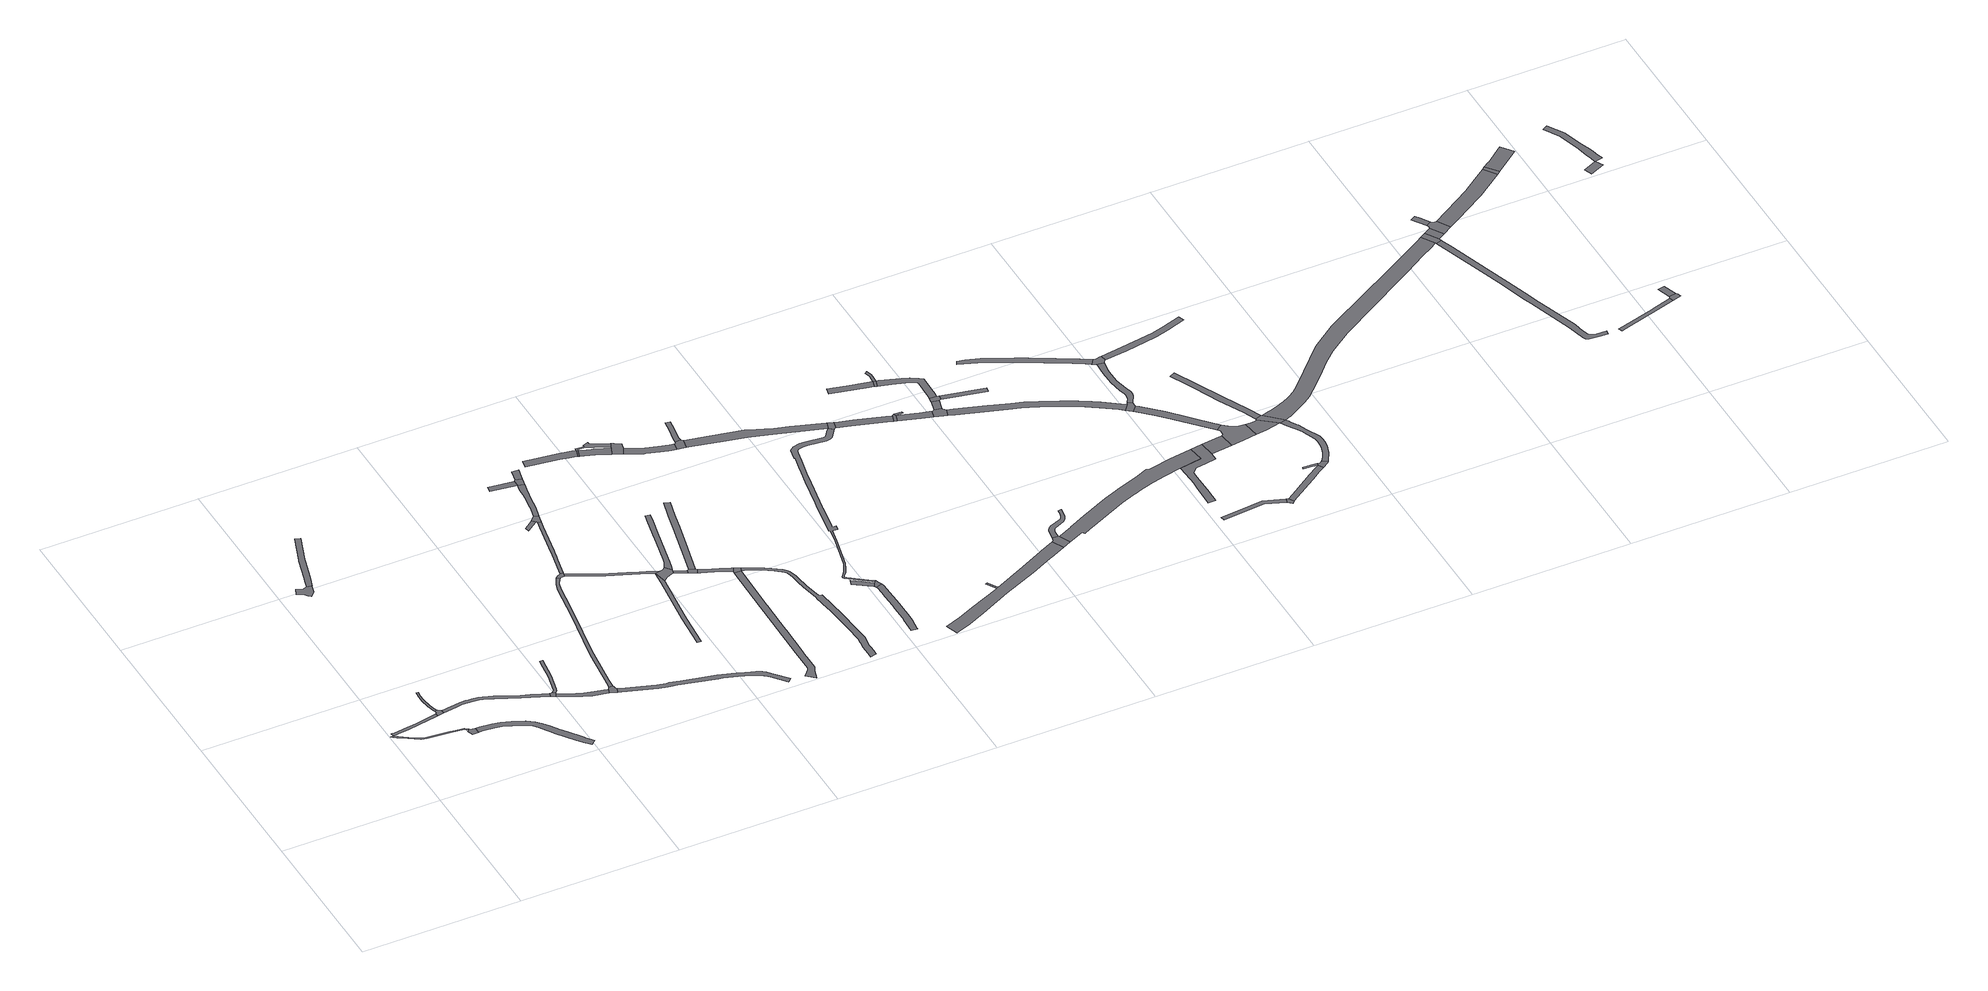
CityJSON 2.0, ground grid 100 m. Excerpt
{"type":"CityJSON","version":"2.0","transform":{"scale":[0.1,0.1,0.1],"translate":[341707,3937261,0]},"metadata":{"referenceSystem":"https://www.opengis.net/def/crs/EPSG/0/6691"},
"CityObjects":{
"road1":{"type":"Road","attributes":{"RoadStructureAttribute.sectionType":"1"},"geometry":[{"type":"MultiSurface","lod":"1","boundaries":[[[0,1,2,3,4,5,6,7,8,9,10,11,12,13,14,15]]]}]},
"road2":{"type":"Road","attributes":{"RoadStructureAttribute.sectionType":"1"},"geometry":[{"type":"MultiSurface","lod":"1","boundaries":[[[16,17,18,19,20,21,22,23,24,25,26,27,28,29,30,31,32,33,34,9,35]]]}]},
"road3":{"type":"Road","geometry":[{"type":"MultiSurface","lod":"1","boundaries":[[[36,37,38,39,40,41,42,43,0,15]]]}]},
"road4":{"type":"Road","attributes":{"RoadStructureAttribute.sectionType":"1"},"geometry":[{"type":"MultiSurface","lod":"1","boundaries":[[[40,44,45,46,47,48,49,50,51,52,53,41]]]}]},
"road5":{"type":"Road","geometry":[{"type":"MultiSurface","lod":"1","boundaries":[[[54,55,56,57,58,59,25,24,60,61]]]}]},
"road6":{"type":"Road","geometry":[{"type":"MultiSurface","lod":"1","boundaries":[[[62,63,64,65,66,67,68,69,70]]]}]},
"road7":{"type":"Road","attributes":{"RoadStructureAttribute.sectionType":"1"},"geometry":[{"type":"MultiSurface","lod":"1","boundaries":[[[71,72,73,74,75,76,77,78,79,80,81,82,83,84,85,56,55,86,87,88,89,90,91,92,93,94,95,96,97,98,99,100,101,102,103]]]}]},
"road8":{"type":"Road","attributes":{"RoadStructureAttribute.sectionType":"1"},"geometry":[{"type":"MultiSurface","lod":"1","boundaries":[[[104,105,106,107,108,109,110,111,112,113,114,115,116,117,118,119,37,36,120,121,122,123,124,125,126,127,128,129,130,131,132]]]}]},
"road9":{"type":"Road","attributes":{"RoadStructureAttribute.sectionType":"1"},"geometry":[{"type":"MultiSurface","lod":"1","boundaries":[[[133,134,135,136,137,138,139,140,141,142,143,144,70,69]]]}]},
"road10":{"type":"Road","geometry":[{"type":"MultiSurface","lod":"1","boundaries":[[[131,145,146,147,148,149,150,132]]]}]},
"road11":{"type":"Road","attributes":{"RoadStructureAttribute.sectionType":"1"},"geometry":[{"type":"MultiSurface","lod":"1","boundaries":[[[148,151,152,153,154,155,156,157,158,159,149]]]}]},
"road12":{"type":"Road","attributes":{"RoadStructureAttribute.sectionType":"1"},"geometry":[{"type":"MultiSurface","lod":"1","boundaries":[[[160,161,162,163,164,146,145,165,166,167,168,169,170]]]}]},
"road13":{"type":"Road","geometry":[{"type":"MultiSurface","lod":"1","boundaries":[[[171,170,169,172,173,174,175,176,177]]]}]},
"road14":{"type":"Road","attributes":{"RoadStructureAttribute.sectionType":"1"},"geometry":[{"type":"MultiSurface","lod":"1","boundaries":[[[176,178,179,180,181,182,183,184,185,186,187,188,189,190,191,192,193,194,195,196,197,198,199,200,177]]]}]},
"road15":{"type":"Road","attributes":{"RoadStructureAttribute.sectionType":"1"},"geometry":[{"type":"MultiSurface","lod":"1","boundaries":[[[201,202,203,204,205,206,207,208,209,210,211,212,213,214,215,173,172,216,217,218,219,220,221,222,223,224,225,226,227,228,229,230]]]}]},
"road16":{"type":"Road","geometry":[{"type":"MultiSurface","lod":"1","boundaries":[[[231,232,190,189,233,234,235,236,237]]]}]},
"road17":{"type":"Road","attributes":{"RoadStructureAttribute.sectionType":"1"},"geometry":[{"type":"MultiSurface","lod":"1","boundaries":[[[238,239,240,241,242,243,237,236,244,245,246,247,248,249,250,251]]]}]},
"road18":{"type":"Road","geometry":[{"type":"MultiSurface","lod":"1","boundaries":[[[252,253,254,255,256,257]]]}]},
"road19":{"type":"Road","attributes":{"RoadStructureAttribute.sectionType":"1"},"geometry":[{"type":"MultiSurface","lod":"1","boundaries":[[[258,259,260,261,262,263,235,234,264,265,266,267,268,269]]]}]},
"road20":{"type":"Road","geometry":[{"type":"MultiSurface","lod":"1","boundaries":[[[270,251,250,271,272,252,257]]]}]},
"road21":{"type":"Road","attributes":{"RoadStructureAttribute.sectionType":"1"},"geometry":[{"type":"MultiSurface","lod":"1","boundaries":[[[273,274,275,276,277,278,279,280,281,268]]]}]},
"road22":{"type":"Road","geometry":[{"type":"MultiSurface","lod":"1","boundaries":[[[282,283,284,285]]]}]},
"road23":{"type":"Road","attributes":{"RoadStructureAttribute.sectionType":"1"},"geometry":[{"type":"MultiSurface","lod":"1","boundaries":[[[286,287,288,289,290,291,292,272,271,293,294,295,296,297,298,299,285]]]}]},
"road24":{"type":"Road","geometry":[{"type":"MultiSurface","lod":"1","boundaries":[[[299,300,301,302,282,285]]]}]},
"road25":{"type":"Road","geometry":[{"type":"MultiSurface","lod":"1","boundaries":[[[268,281,303,304,305,306,307,308,309,310,311,269]]]}]},
"road26":{"type":"Road","attributes":{"RoadStructureAttribute.sectionType":"1"},"geometry":[{"type":"MultiSurface","lod":"1","boundaries":[[[312,302,301,313]]]}]},
"road27":{"type":"Road","attributes":{"RoadStructureAttribute.sectionType":"1"},"geometry":[{"type":"MultiSurface","lod":"1","boundaries":[[[307,306,314,315,316]]]}]},
"road28":{"type":"Road","geometry":[{"type":"MultiSurface","lod":"1","boundaries":[[[316,315,317,318,319,320,321]]]}]},
"road29":{"type":"Road","attributes":{"RoadStructureAttribute.sectionType":"1"},"geometry":[{"type":"MultiSurface","lod":"1","boundaries":[[[322,323,324,325,326,327,328,329,330,331,332,333,334,335,336,337,338,339,340,341,342]]]}]},
"road30":{"type":"Road","attributes":{"RoadStructureAttribute.sectionType":"1"},"geometry":[{"type":"MultiSurface","lod":"1","boundaries":[[[308,343,344,345,346,347,348,349,350,351,352,353,354,309]]]}]},
"road31":{"type":"Road","attributes":{"RoadStructureAttribute.sectionType":"1"},"geometry":[{"type":"MultiSurface","lod":"1","boundaries":[[[318,355,356,357,358,359,360,361,362,363,364,365,319]]]}]},
"road32":{"type":"Road","attributes":{"RoadStructureAttribute.sectionType":"1"},"geometry":[{"type":"MultiSurface","lod":"1","boundaries":[[[366,367,368,369,370,371,372,373,374,375,376,377]]]}]},
"road33":{"type":"Road","attributes":{"RoadStructureAttribute.sectionType":"1"},"geometry":[{"type":"MultiSurface","lod":"1","boundaries":[[[320,378,379,380,381,382,383,384,385,321]]]}]},
"road34":{"type":"Road","geometry":[{"type":"MultiSurface","lod":"1","boundaries":[[[342,386,361,360,387,322]]]}]},
"road35":{"type":"Road","attributes":{"RoadStructureAttribute.sectionType":"1"},"geometry":[{"type":"MultiSurface","lod":"1","boundaries":[[[388,389,390,391,392,393,394,395,396,397,398,399,400,401,402,403,404,405,406,407,408,409,410,411,412,413,414,415,386,342,416,417,418,419,420,421,422,423,424,425,426,427,428,429,430,431,432,433,434,435,436,437,438,439,440,441]]]}]},
"road36":{"type":"Road","geometry":[{"type":"MultiSurface","lod":"1","boundaries":[[[442,443,444,445,446,447,448,449,450,451,452,453]]]}]},
"road37":{"type":"Road","geometry":[{"type":"MultiSurface","lod":"1","boundaries":[[[448,454,455,456,457,458,459,460,461,462,463,464,465,466,467,468,469,470,373,372,449]]]}]},
"road38":{"type":"Road","geometry":[{"type":"MultiSurface","lod":"1","boundaries":[[[471,472,473,474,475,476,477,460,459,478,442,453]]]}]},
"road39":{"type":"Road","attributes":{"RoadStructureAttribute.sectionType":"1"},"geometry":[{"type":"MultiSurface","lod":"1","boundaries":[[[479,480,481,482,483,484,485,486,487,488,489,490,491,473,472]]]}]},
"road40":{"type":"Road","attributes":{"RoadStructureAttribute.sectionType":"1"},"geometry":[{"type":"MultiSurface","lod":"1","boundaries":[[[492,493,494,495,496,497,498,499,500,501,502,503,504,505,506,507,508,509]]]}]},
"road41":{"type":"Road","geometry":[{"type":"MultiSurface","lod":"1","boundaries":[[[510,511,512,513,514,515]]]}]},
"road42":{"type":"Road","geometry":[{"type":"MultiSurface","lod":"1","boundaries":[[[516,517,515,514,498,497,518,519]]]}]},
"road43":{"type":"Road","geometry":[{"type":"MultiSurface","lod":"1","boundaries":[[[520,487,486,521,522,523,524,525,526]]]}]},
"road44":{"type":"Road","attributes":{"RoadStructureAttribute.sectionType":"1"},"geometry":[{"type":"MultiSurface","lod":"1","boundaries":[[[525,527,528,529,530,531,532,526]]]}]},
"road45":{"type":"Road","attributes":{"RoadStructureAttribute.sectionType":"1"},"geometry":[{"type":"MultiSurface","lod":"1","boundaries":[[[533,534,535,536,537,538,539,540,541,542,543,544,545,546,547,548,549,550,551,552,553,554,555,556,557,558,559,560,561,562,563,564,565,566,567,568,569,570,571,572,573,574,575,576,577,578,579,580,581,582,583,584,585,586,587,588,589,590,591,592,593,594,595,596,597,598,516,519]]]}]},
"road46":{"type":"Road","attributes":{"RoadStructureAttribute.sectionType":"1"},"geometry":[{"type":"MultiSurface","lod":"1","boundaries":[[[599,600,601,602,603,604,605,606,607,608,522,521,609,610,611,612,613,567]]]}]},
"road47":{"type":"Road","geometry":[{"type":"MultiSurface","lod":"1","boundaries":[[[614,615,616,617,618,619,620,621,622,623,624,625,626,627,628,629,630,631,632,633]]]}]},
"road48":{"type":"Road","geometry":[{"type":"MultiSurface","lod":"1","boundaries":[[[634,635,599,567,566,636,637]]]}]},
"road49":{"type":"Road","attributes":{"RoadStructureAttribute.sectionType":"1"},"geometry":[{"type":"MultiSurface","lod":"1","boundaries":[[[638,639,640,641,642,643,644,645,634,637]]]}]},
"road50":{"type":"Road","geometry":[{"type":"MultiSurface","lod":"1","boundaries":[[[646,647,648,649,650,622,621,651]]]}]},
"road51":{"type":"Road","geometry":[{"type":"MultiSurface","lod":"1","boundaries":[[[652,653,641,640,654,655]]]}]},
"road52":{"type":"Road","attributes":{"RoadStructureAttribute.sectionType":"1"},"geometry":[{"type":"MultiSurface","lod":"1","boundaries":[[[656,657,658,659,660,661,662,663]]]}]},
"road53":{"type":"Road","attributes":{"RoadStructureAttribute.sectionType":"1"},"geometry":[{"type":"MultiSurface","lod":"1","boundaries":[[[664,665,666,667,668,669,670,671,672,673,674,675,676,677,678,679,680,681,682,683,684,685,686,687,648,647]]]}]},
"road54":{"type":"Road","geometry":[{"type":"MultiSurface","lod":"1","boundaries":[[[688,689,690,652,655]]]}]},
"road55":{"type":"Road","attributes":{"RoadStructureAttribute.sectionType":"1"},"geometry":[{"type":"MultiSurface","lod":"1","boundaries":[[[691,692,655,654,693,694,695]]]}]},
"road56":{"type":"Road","geometry":[{"type":"MultiSurface","lod":"1","boundaries":[[[662,696,697,663]]]}]},
"road57":{"type":"Road","geometry":[{"type":"MultiSurface","lod":"1","boundaries":[[[697,698,699,700,701,702,703,704,705,663]]]}]},
"road58":{"type":"Road","geometry":[{"type":"MultiSurface","lod":"1","boundaries":[[[706,707,708,709,710,711,695,694,712,713]]]}]},
"road59":{"type":"Road","attributes":{"RoadStructureAttribute.sectionType":"1"},"geometry":[{"type":"MultiSurface","lod":"1","boundaries":[[[714,715,716,717,718,719,720,721,722,723,697,696,724,725,726,727,728,729,730,731]]]}]},
"road60":{"type":"Road","attributes":{"RoadStructureAttribute.sectionType":"1"},"geometry":[{"type":"MultiSurface","lod":"1","boundaries":[[[732,733,710,709,734]]]}]},
"road61":{"type":"Road","geometry":[{"type":"MultiSurface","lod":"1","boundaries":[[[732,734,735,736,737,738,714,731]]]}]},
"road62":{"type":"Road","attributes":{"RoadStructureAttribute.sectionType":"1"},"geometry":[{"type":"MultiSurface","lod":"1","boundaries":[[[739,740,737,736]]]}]},
"road63":{"type":"Road","attributes":{"function":"3","RoadStructureAttribute.sectionType":"1"},"geometry":[{"type":"MultiSurface","lod":"1","boundaries":[[[741,742,743,744,745,746,747,748,749,750,751,752,753,754,755,756,757,758,759,760,761,762,763,764,765,766,767,768,769,646,651]]]}]},
"road64":{"type":"Road","attributes":{"RoadStructureAttribute.sectionType":"1"},"geometry":[{"type":"MultiSurface","lod":"1","boundaries":[[[770,771,772,773,774,775,776,777,778,779,780,781,782,783,784,785,786,787,788,789,790,791,792,793,794,706,713]]]}]},
"road65":{"type":"Road","attributes":{"RoadStructureAttribute.sectionType":"1"},"geometry":[{"type":"MultiSurface","lod":"1","boundaries":[[[795,796,797,798,799,800,801,802,803,804,805,806,807,808,809,810,811,812,813,814]]]}]},
"road66":{"type":"Road","attributes":{"RoadStructureAttribute.sectionType":"1"},"geometry":[{"type":"MultiSurface","lod":"1","boundaries":[[[815,816,817,818,819,820,821,822]]]}]},
"road67":{"type":"Road","geometry":[{"type":"MultiSurface","lod":"1","boundaries":[[[823,754,753,824,825,826,827,828,829,830,831,832,833,834,835,836,837,838]]]}]},
"road68":{"type":"Road","geometry":[{"type":"MultiSurface","lod":"1","boundaries":[[[839,840,841,842,782,781]]]}]},
"road69":{"type":"Road","geometry":[{"type":"MultiSurface","lod":"1","boundaries":[[[843,844,822,821,845]]]}]},
"road70":{"type":"Road","attributes":{"RoadStructureAttribute.sectionType":"1"},"geometry":[{"type":"MultiSurface","lod":"1","boundaries":[[[846,847,848,849,850,851,852,853,854,855,856,857,842,841,858,859,860,861,862,863,864,865,866]]]}]},
"road71":{"type":"Road","attributes":{"function":"3","RoadStructureAttribute.sectionType":"1"},"geometry":[{"type":"MultiSurface","lod":"1","boundaries":[[[867,868,869,823,838]]]}]},
"road72":{"type":"Road","attributes":{"RoadStructureAttribute.sectionType":"1"},"geometry":[{"type":"MultiSurface","lod":"1","boundaries":[[[870,871,872,873,874,840,839,875,876,877,878]]]}]},
"road73":{"type":"Road","geometry":[{"type":"MultiSurface","lod":"1","boundaries":[[[879,880,795,814,846,866,881,882,883]]]}]},
"road74":{"type":"Road","attributes":{"RoadStructureAttribute.sectionType":"1"},"geometry":[{"type":"MultiSurface","lod":"1","boundaries":[[[884,885,886,887,844,843,888,889,890,891,892,893,894]]]}]},
"road75":{"type":"Road","geometry":[{"type":"MultiSurface","lod":"1","boundaries":[[[895,896,897,898,899,870,878,900,901,902,903,868,867,904,905]]]}]},
"road76":{"type":"Road","geometry":[{"type":"MultiSurface","lod":"1","boundaries":[[[906,907,908,909,894,910]]]}]},
"road77":{"type":"Road","attributes":{"RoadStructureAttribute.sectionType":"1"},"geometry":[{"type":"MultiSurface","lod":"1","boundaries":[[[911,912,913,914,915,916,917,918,919,920,921,922,923]]]}]},
"road78":{"type":"Road","attributes":{"function":"3","RoadStructureAttribute.sectionType":"1"},"geometry":[{"type":"MultiSurface","lod":"1","boundaries":[[[924,925,926,927,928,929,895,905]]]}]},
"road79":{"type":"Road","geometry":[{"type":"MultiSurface","lod":"1","boundaries":[[[894,893,930,931,932,933,934,935,936,910]]]}]},
"road80":{"type":"Road","attributes":{"RoadStructureAttribute.sectionType":"1"},"geometry":[{"type":"MultiSurface","lod":"1","boundaries":[[[882,937,938,939,940,941,942,943,944,945,883]]]}]},
"road81":{"type":"Road","geometry":[{"type":"MultiSurface","lod":"1","boundaries":[[[911,923,946,927,926,947,948]]]}]},
"road82":{"type":"Road","attributes":{"RoadStructureAttribute.sectionType":"1"},"geometry":[{"type":"MultiSurface","lod":"1","boundaries":[[[926,949,950,951,952,953,954,955,956,957,958,959,960,961,962,934,933,963,964,965,966,967,968,969,970,971,972,973,974,975,976,977,947]]]}]},
"road83":{"type":"Road","attributes":{"function":"3","RoadStructureAttribute.sectionType":"1"},"geometry":[{"type":"MultiSurface","lod":"1","boundaries":[[[978,979,980,981,982,983,984,985,986,987,988,989,990,991,992,993,994,995,948,947,996,997,998,999,1000,1001,1002,1003,1004,1005,1006,1007,1008,1009,1010,1011,1012]]]}]},
"road84":{"type":"Road","geometry":[{"type":"MultiSurface","lod":"1","boundaries":[[[1013,1014,1015,978,1012,1016]]]}]},
"road85":{"type":"Road","attributes":{"function":"3","RoadStructureAttribute.sectionType":"1"},"geometry":[{"type":"MultiSurface","lod":"1","boundaries":[[[1017,1015,1014,1018,1019]]]}]},
"road86":{"type":"Road","geometry":[{"type":"MultiSurface","lod":"1","boundaries":[[[1020,1021,1022,1023,1024]]]}]},
"road87":{"type":"Road","attributes":{"RoadStructureAttribute.sectionType":"1"},"geometry":[{"type":"MultiSurface","lod":"1","boundaries":[[[1025,1026,1027,1028,1029,1030,1031,1032,1033,1034,1035,1036,1037,1038,1039,1040,1041,1042,1043,1044,1045,1046,1047,1048,1049,1050,1051,1052,1013,1016]]]}]},
"road88":{"type":"Road","geometry":[{"type":"MultiSurface","lod":"1","boundaries":[[[1018,1053,1054,1055,1056,1024,1023,1057,1058,1019]]]}]},
"road89":{"type":"Road","attributes":{"function":"3","RoadStructureAttribute.sectionType":"1"},"geometry":[{"type":"MultiSurface","lod":"1","boundaries":[[[1059,1060,1061,1062,1063,1054,1053,1064,1065,1066,1067,1068]]]}]},
"road90":{"type":"Road","geometry":[{"type":"MultiSurface","lod":"1","boundaries":[[[1069,1070,1071,1072,1073,1074,1075,1076,1077]]]}]},
"road91":{"type":"Road","geometry":[{"type":"MultiSurface","lod":"1","boundaries":[[[1078,1079,1080,1081]]]}]},
"road92":{"type":"Road","geometry":[{"type":"MultiSurface","lod":"1","boundaries":[[[1082,1072,1071,1083,1084,1085,1078,1081]]]}]},
"road93":{"type":"Road","geometry":[{"type":"MultiSurface","lod":"1","boundaries":[[[1086,1087,1088,1059,1068]]]}]},
"road94":{"type":"Road","attributes":{"function":"3","RoadStructureAttribute.sectionType":"1"},"geometry":[{"type":"MultiSurface","lod":"1","boundaries":[[[1089,1090,1088,1087,1091,1092]]]}]},
"road95":{"type":"Road","geometry":[{"type":"MultiSurface","lod":"1","boundaries":[[[1093,1094,1095,1096]]]}]},
"road96":{"type":"Road","attributes":{"RoadStructureAttribute.sectionType":"1"},"geometry":[{"type":"MultiSurface","lod":"1","boundaries":[[[1097,1098,1099,1100,1101,1102,1103,1093,1104,1105,1106,1107,1108,1109,1110,1111,1112]]]}]}
},
"vertices":[
[325,695,0],[311,691,0],[248,679,0],[192,668,0],[128,659,0],[73,653,0],[43,650,0],[28,650,0],[22,650,0],[27,626,0],[44,630,0],[57,631,0],[131,639,0],[195,649,0],[314,672,0],[329,674,0],
[19,616,0],[37,604,0],[89,570,0],[152,531,0],[184,524,0],[327,508,0],[405,498,0],[418,489,0],[422,484,0],[430,492,0],[426,496,0],[409,508,0],[361,514,0],[328,518,0],[185,534,0],[156,540,0],[94,578,0],[44,613,0],[37,618,0],[6,627,0],
[370,681,0],[365,707,0],[358,711,0],[350,717,0],[346,722,0],[332,714,0],[333,704,0],[333,700,0],
[340,732,0],[329,777,0],[322,836,0],[320,877,0],[323,909,0],[311,910,0],[307,872,0],[308,831,0],[315,773,0],[327,727,0],
[429,438,0],[466,439,0],[464,479,0],[450,482,0],[442,483,0],[435,486,0],[423,475,0],[415,473,0],
[161,2019,0],[125,2035,0],[107,1993,0],[144,1977,0],[160,1954,0],[176,1939,0],[204,1969,0],[219,2021,0],[189,2030,0],
[981,124,0],[973,134,0],[957,157,0],[893,245,0],[885,256,0],[850,306,0],[818,348,0],[799,369,0],[791,378,0],[748,408,0],[720,421,0],[677,442,0],[618,462,0],[569,470,0],[492,479,0],[491,441,0],[563,432,0],[609,425,0],[662,406,0],[704,387,0],[729,375,0],[765,350,0],[787,325,0],[815,282,0],[826,266,0],[827,264,0],[850,231,0],[885,182,0],[925,127,0],[939,108,0],[952,93,0],[987,53,0],[1015,78,0],
[940,582,0],[879,607,0],[827,626,0],[736,665,0],[688,687,0],[635,706,0],[629,709,0],[604,715,0],[566,721,0],[546,722,0],[530,723,0],[493,723,0],[458,718,0],[409,710,0],[388,706,0],[377,706,0],[391,684,0],[461,696,0],[495,701,0],[530,701,0],[564,699,0],[600,694,0],[622,688,0],[679,666,0],[819,605,0],[853,591,0],[869,584,0],[970,543,0],[979,566,0],
[220,2022,0],[232,2056,0],[243,2093,0],[282,2223,0],[290,2251,0],[354,2425,0],[321,2437,0],[257,2261,0],[254,2254,0],[229,2169,0],[214,2116,0],[200,2065,0],
[997,525,0],[1008,548,0],[1008,551,0],[1009,554,0],[994,567,0],[986,565,0],
[1025,568,0],[1030,583,0],[1056,700,0],[1075,844,0],[1058,846,0],[1054,817,0],[1040,703,0],[1013,588,0],[1010,578,0],
[1280,450,0],[1264,454,0],[1192,471,0],[1133,486,0],[1112,497,0],[1122,464,0],[1133,459,0],[1184,439,0],[1276,418,0],[1278,417,0],[1288,450,0],
[1294,455,0],[1324,403,0],[1334,436,0],[1329,444,0],[1326,458,0],[1325,466,0],[1300,464,0],
[1324,479,0],[1329,521,0],[1357,766,0],[1373,856,0],[1393,969,0],[1402,1020,0],[1430,1191,0],[1432,1204,0],[1455,1359,0],[1467,1407,0],[1485,1439,0],[1493,1449,0],[1476,1462,0],[1469,1452,0],[1449,1414,0],[1435,1363,0],[1412,1207,0],[1412,1204,0],[1387,1053,0],[1382,1023,0],[1338,775,0],[1337,768,0],[1304,483,0],
[2179,153,0],[2151,185,0],[2131,199,0],[2127,202,0],[2102,215,0],[2075,225,0],[2009,249,0],[1998,253,0],[1892,285,0],[1858,293,0],[1685,332,0],[1622,347,0],[1607,349,0],[1554,361,0],[1353,425,0],[1346,397,0],[1545,329,0],[1599,317,0],[1614,315,0],[1654,306,0],[1884,253,0],[1909,246,0],[1991,220,0],[2062,195,0],[2111,172,0],[2125,160,0],[2132,153,0],[2153,133,0],[2223,51,0],[2248,73,0],
[1492,1475,0],[1480,1467,0],[1502,1453,0],[1522,1455,0],[1531,1477,0],[1531,1484,0],[1511,1486,0],
[1598,1914,0],[1596,1905,0],[1552,1674,0],[1548,1658,0],[1536,1601,0],[1512,1493,0],[1556,1600,0],[1565,1640,0],[1572,1670,0],[1574,1682,0],[1595,1793,0],[1616,1901,0],[1625,1946,0],[1605,1950,0],
[1580,1977,0],[1578,1976,0],[1520,1932,0],[1527,1906,0],[1593,1953,0],[1600,1958,0],
[1955,1285,0],[1920,1300,0],[1853,1326,0],[1759,1362,0],[1738,1370,0],[1552,1467,0],[1544,1449,0],[1657,1390,0],[1730,1352,0],[1912,1281,0],[1990,1248,0],[2026,1254,0],
[1604,1956,0],[1638,2000,0],[1609,2007,0],
[1981,1155,0],[1945,857,0],[1942,824,0],[1922,594,0],[1947,592,0],[1966,807,0],[1970,855,0],[2006,1152,0],[2009,1165,0],
[1654,2335,0],[1496,2355,0],[1490,2316,0],[1654,2294,0],
[1649,2276,0],[1644,2247,0],[1641,2189,0],[1641,2186,0],[1640,2168,0],[1629,2099,0],[1628,2089,0],[1644,2025,0],[1657,2083,0],[1663,2117,0],[1670,2163,0],[1674,2188,0],[1683,2240,0],[1693,2285,0],
[1697,2303,0],[1704,2333,0],[1663,2342,0],
[2018,1173,0],[2034,1186,0],[2056,1196,0],[2082,1203,0],[2089,1222,0],[2089,1230,0],[2059,1273,0],[2045,1259,0],[2033,1254,0],
[1679,2416,0],[1722,2413,0],
[2132,1179,0],[2154,1169,0],[2164,1190,0],
[2190,1152,0],[2203,1145,0],[2216,1171,0],[2210,1182,0],[2174,1195,0],
[2389,1051,0],[2383,715,0],[2381,563,0],[2380,499,0],[2374,259,0],[2373,111,0],[2366,95,0],[2330,55,0],[2379,10,0],[2399,71,0],[2413,103,0],[2413,128,0],[2414,177,0],[2414,230,0],[2414,259,0],[2419,468,0],[2420,498,0],[2421,542,0],[2423,707,0],[2423,714,0],[2431,1050,0],
[2096,1253,0],[2107,1300,0],[2116,1333,0],[2165,1562,0],[2187,1663,0],[2200,1722,0],[2170,1728,0],[2158,1669,0],[2135,1563,0],[2120,1492,0],[2086,1340,0],[2079,1311,0],
[2220,1137,0],[2255,1123,0],[2284,1111,0],[2291,1107,0],[2379,1069,0],[2388,1063,0],[2402,1092,0],[2394,1096,0],[2332,1122,0],[2298,1136,0],[2294,1138,0],
[1767,2421,0],[1849,2407,0],[1901,2400,0],[1968,2391,0],[2024,2380,0],[2051,2375,0],[2071,2368,0],[2088,2419,0],[2065,2426,0],[1976,2444,0],[1857,2459,0],[1776,2473,0],
[2254,1364,0],[2299,1553,0],[2324,1662,0],[2352,1772,0],[2315,1782,0],[2287,1671,0],[2260,1556,0],[2217,1372,0],
[2442,1073,0],[2390,1058,0],
[2774,66,0],[2775,75,0],[2774,122,0],[2774,132,0],[2777,153,0],[2783,210,0],[2781,251,0],[2779,285,0],[2763,463,0],[2762,471,0],[2754,535,0],[2752,555,0],[2740,651,0],[2722,655,0],[2718,673,0],[2698,767,0],[2688,851,0],[2685,874,0],[2672,920,0],[2666,930,0],[2662,938,0],[2644,954,0],[2591,992,0],[2559,1013,0],[2510,1040,0],[2504,1043,0],[2464,1063,0],[2454,1068,0],[2449,1046,0],[2501,1022,0],[2506,1020,0],[2549,996,0],[2569,982,0],[2580,975,0],[2632,938,0],[2646,926,0],[2653,913,0],[2665,869,0],[2672,806,0],[2678,765,0],[2699,647,0],[2700,639,0],[2713,538,0],[2718,503,0],[2724,458,0],[2739,282,0],[2741,255,0],[2743,211,0],[2740,178,0],[2738,159,0],[2733,136,0],[2735,75,0],[2734,38,0],[2773,48,0],
[2273,2352,0],[2196,2382,0],[2183,2387,0],[2181,2387,0],[2171,2391,0],[2143,2400,0],[2098,2415,0],[2082,2365,0],[2107,2356,0],[2165,2337,0],[2203,2321,0],[2251,2300,0],
[2099,2425,0],[2146,2420,0],[2174,2408,0],[2185,2403,0],[2192,2400,0],[2275,2359,0],[2288,2389,0],[2234,2414,0],[2205,2427,0],[2182,2437,0],[2178,2445,0],[2177,2454,0],[2142,2443,0],[2145,2437,0],[2147,2430,0],[2101,2435,0],[2091,2436,0],
[2282,2287,0],[2309,2273,0],[2333,2320,0],[2343,2356,0],[2341,2357,0],[2305,2381,0],[2298,2384,0],[2275,2354,0],
[2348,2253,0],[2390,2235,0],[2415,2223,0],[2424,2219,0],[2503,2194,0],[2550,2184,0],[2568,2180,0],[2597,2175,0],[2606,2223,0],[2581,2228,0],[2517,2245,0],[2444,2266,0],[2365,2300,0],
[3082,149,0],[3089,224,0],[3092,261,0],[3091,389,0],[3086,569,0],[3082,588,0],[3044,572,0],[3046,564,0],[3048,519,0],[3049,477,0],[3051,389,0],[3051,362,0],[3051,299,0],[3051,263,0],[3050,247,0],[3046,180,0],[3044,144,0],[3082,142,0],
[2990,659,0],[2940,695,0],[2927,662,0],[2954,643,0],[3036,586,0],[3051,615,0],
[3058,621,0],[3056,616,0],[3072,613,0],[3065,629,0],
[2615,2226,0],[2652,2164,0],[2663,2227,0],[2658,2230,0],[2655,2234,0],[2654,2237,0],[2619,2235,0],
[2652,2264,0],[2666,2341,0],[2676,2409,0],[2646,2413,0],[2636,2346,0],[2622,2266,0],
[3052,639,0],[3012,669,0],[2930,730,0],[2924,738,0],[2927,744,0],[2949,772,0],[2963,800,0],[2981,841,0],[3031,1044,0],[3048,1136,0],[3058,1135,0],[3082,1131,0],[3086,1161,0],[3070,1163,0],[3065,1166,0],[3064,1169,0],[3066,1177,0],[3093,1337,0],[3095,1347,0],[3146,1617,0],[3153,1654,0],[3181,1786,0],[3183,1798,0],[3185,1806,0],[3190,1837,0],[3196,1855,0],[3205,1863,0],[3240,1872,0],[3268,1871,0],[3382,1861,0],[3409,1865,0],[3423,1874,0],[3454,1917,0],[3465,1929,0],[3438,1953,0],[3427,1939,0],[3398,1900,0],[3396,1898,0],[3381,1896,0],[3270,1906,0],[3236,1907,0],[3189,1895,0],[3165,1876,0],[3156,1845,0],[3149,1805,0],[3154,1804,0],[3152,1792,0],[3138,1725,0],[3127,1674,0],[3116,1623,0],[3110,1589,0],[3074,1398,0],[3065,1352,0],[3064,1346,0],[3029,1140,0],[3038,1138,0],[3023,1055,0],[3021,1046,0],[2972,844,0],[2954,804,0],[2941,777,0],[2912,742,0],[2914,732,0],[2920,725,0],[3001,664,0],[3046,631,0],
[3454,2000,0],[3314,2047,0],[3284,2057,0],[3254,2067,0],[3170,2091,0],[3120,2111,0],[3078,2128,0],[3015,2157,0],[2815,2198,0],[2670,2224,0],[2683,2158,0],[2861,2119,0],[2998,2088,0],[3136,2047,0],[3238,2017,0],
[3282,15,0],[3367,47,0],[3477,98,0],[3676,195,0],[3890,293,0],[4029,359,0],[4043,366,0],[4142,413,0],[4107,485,0],[4016,442,0],[4010,438,0],[3858,365,0],[3652,264,0],[3616,329,0],[3606,324,0],[3643,259,0],[3442,170,0],[3340,123,0],[3238,84,0],[3265,9,0],
[3491,1988,0],[3481,1990,0],[3474,1939,0],[3478,1939,0],
[3566,1917,0],[3762,1854,0],[3796,1843,0],[3811,1891,0],[3777,1901,0],[3600,1957,0],[3579,1964,0],[3521,1979,0],
[4163,511,0],[4158,514,0],[4122,519,0],[4121,507,0],[4114,492,0],[4197,439,0],
[3824,1897,0],[3823,1897,0],[3815,1837,0],[3830,1885,0],
[3836,2216,0],[3819,2219,0],[3705,2244,0],[3591,2270,0],[3581,2227,0],[3809,2175,0],[3839,2167,0],[3851,2212,0],
[4161,564,0],[4163,570,0],[4170,581,0],[4180,589,0],[4246,618,0],[4248,621,0],[4258,632,0],[4270,656,0],[4277,679,0],[4277,684,0],[4279,697,0],[4281,718,0],[4260,717,0],[4258,701,0],[4256,682,0],[4252,668,0],[4250,661,0],[4244,649,0],[4232,642,0],[4231,642,0],[4164,617,0],[4146,603,0],[4134,584,0],[4130,572,0],
[3876,1885,0],[3875,1899,0],[3829,1899,0],
[4015,1829,0],[3960,1844,0],[3946,1797,0],[4013,1776,0],[4028,1825,0],
[3855,2163,0],[3867,2208,0],
[3870,2237,0],[3872,2270,0],[3862,2305,0],[3846,2296,0],[3850,2285,0],[3853,2272,0],[3856,2260,0],[3855,2238,0],
[4105,1799,0],[4096,1808,0],[4090,1818,0],[4089,1822,0],[4044,1830,0],[4037,1825,0],[4069,1758,0],[4090,1752,0],
[4109,1932,0],[4114,1953,0],[4116,2025,0],[4116,2097,0],[4116,2101,0],[4096,2120,0],[4052,2146,0],[4010,2162,0],[3949,2185,0],[3884,2204,0],[3936,2142,0],[4036,2107,0],[4071,2084,0],[4073,2079,0],[4071,2025,0],[4070,2010,0],[4069,1955,0],[4067,1935,0],
[4064,1903,0],[4061,1890,0],[4108,1892,0],
[4112,1894,0],[4120,1896,0],[4127,1928,0],[4120,1929,0],
[4390,1838,0],[4397,1873,0],
[4295,486,0],[4304,469,0],[4344,488,0],[4411,520,0],[4614,615,0],[4709,653,0],[4721,657,0],[4765,672,0],[4785,679,0],[4852,699,0],[4937,722,0],[5048,746,0],[5185,767,0],[5171,866,0],[5030,844,0],[4913,818,0],[4891,816,0],[4879,816,0],[4869,822,0],[4785,784,0],[4754,774,0],[4674,747,0],[4575,707,0],[4546,694,0],[4368,611,0],[4284,570,0],[4260,559,0],[4261,558,0],[4170,515,0],
[4132,1739,0],[4315,1681,0],[4443,1640,0],[4488,1624,0],[4533,1609,0],[4587,1587,0],[4616,1573,0],[4690,1538,0],[4778,1492,0],[4883,1427,0],[4975,1364,0],[5001,1342,0],[5036,1383,0],[5005,1404,0],[4911,1469,0],[4867,1496,0],[4803,1536,0],[4713,1583,0],[4607,1632,0],[4551,1655,0],[4528,1663,0],[4459,1687,0],[4365,1718,0],[4330,1729,0],[4146,1787,0],
[5041,1826,0],[4979,1864,0],[4861,1927,0],[4819,1949,0],[4724,2001,0],[4702,2014,0],[4657,2036,0],[4484,2119,0],[4401,2145,0],[4352,2158,0],[4342,2134,0],[4451,2090,0],[4640,2000,0],[4684,1978,0],[4786,1922,0],[4789,1920,0],[4842,1892,0],[4926,1847,0],[4958,1829,0],[5018,1791,0],
[5323,275,0],[5252,269,0],[5053,250,0],[5056,220,0],[5254,239,0],[5320,245,0],[5441,203,0],[5451,231,0],
[5247,876,0],[5187,762,0],[5046,740,0],[5051,633,0],[5051,631,0],[5051,591,0],[5049,548,0],[5044,397,0],[5091,397,0],[5093,505,0],[5092,629,0],[5092,671,0],[5125,704,0],[5194,714,0],[5259,724,0],[5260,777,0],
[5037,1312,0],[5070,1351,0],[5068,1383,0],[5043,1397,0],
[5483,194,0],[5464,226,0],[5469,178,0],
[5043,1775,0],[5043,1766,0],[5039,1709,0],[5038,1669,0],[5038,1659,0],[5041,1592,0],[5055,1509,0],[5064,1474,0],[5064,1462,0],[5064,1456,0],[5058,1425,0],[5044,1399,0],[5101,1438,0],[5103,1448,0],[5104,1452,0],[5105,1478,0],[5094,1518,0],[5077,1595,0],[5074,1661,0],[5075,1700,0],[5087,1771,0],
[5393,794,0],[5380,893,0],[5365,891,0],
[5422,984,0],[5319,1095,0],[5279,1139,0],[5196,1229,0],[5086,1338,0],[5049,1301,0],[5137,1215,0],[5201,1148,0],[5382,950,0],
[5086,1828,0],[5063,1823,0],[5091,1779,0],[5103,1791,0],[5097,1829,0],
[5705,389,0],[5680,372,0],[5669,365,0],[5531,272,0],[5513,215,0],[5551,242,0],[5695,337,0],[5701,342,0],[5730,361,0],[5767,385,0],[5746,416,0],
[5546,923,0],[5510,929,0],[5487,936,0],[5464,945,0],[5451,958,0],[5395,934,0],[5397,921,0],[5395,907,0],[5394,902,0],[5471,804,0],[5561,817,0],
[5714,434,0],[5660,439,0],[5659,426,0],[5711,420,0],[5748,431,0],
[5659,956,0],[5622,1038,0],[5541,1203,0],[5463,1375,0],[5398,1512,0],[5362,1494,0],[5409,1396,0],[5427,1358,0],[5479,1243,0],[5505,1186,0],[5548,1098,0],[5586,1021,0],[5620,942,0],
[5632,827,0],[5723,847,0],[5726,848,0],[5618,930,0],[5612,927,0],[5588,924,0],
[5801,408,0],[5803,410,0],[5811,417,0],[5812,420,0],[5783,441,0],[5766,429,0],[5757,430,0],
[5247,1809,0],[5443,1842,0],[5459,1845,0],[5541,1869,0],[5657,1907,0],[5644,1945,0],[5530,1907,0],[5450,1884,0],[5241,1849,0],
[5619,935,0],[5766,858,0],[5668,953,0],
[5726,847,0],[5751,806,0],[5775,766,0],[5779,760,0],[5805,716,0],[5807,710,0],[5838,633,0],[5841,606,0],[5839,589,0],[5836,555,0],[5820,504,0],[5815,494,0],[5804,470,0],[5802,465,0],[5852,490,0],[5863,524,0],[5870,547,0],[5874,586,0],[5876,606,0],[5872,642,0],[5831,731,0],[5808,784,0],[5807,785,0],[5806,787,0],[5798,801,0],[5790,816,0],[5782,829,0],[5776,841,0],[5775,842,0],
[7177,1955,0],[7141,1933,0],[6848,1759,0],[6679,1662,0],[6373,1482,0],[6212,1362,0],[6051,1195,0],[5951,1091,0],[5915,1058,0],[5878,1032,0],[5859,1022,0],[5810,999,0],[5808,998,0],[5794,992,0],[5764,980,0],[5728,969,0],[5709,964,0],[5685,958,0],[5803,872,0],[5806,873,0],[5807,873,0],[5809,874,0],[5932,947,0],[5978,980,0],[6021,1020,0],[6123,1125,0],[6194,1200,0],[6217,1223,0],[6277,1278,0],[6422,1384,0],[6897,1671,0],[6973,1718,0],[7108,1801,0],[7191,1852,0],[7227,1874,0],
[7268,1882,0],[7263,1897,0],[7213,1978,0],[7231,1869,0],
[7258,2006,0],[7308,1925,0],[7259,2006,0],
[7249,2113,0],[7232,2140,0],[7200,2121,0],[7253,2035,0],[7285,2054,0],
[7343,1533,0],[7395,1371,0],[7447,1204,0],[7465,1152,0],[7560,863,0],[7579,781,0],[7585,762,0],[7587,753,0],[7593,742,0],[7597,735,0],[7613,725,0],[7648,722,0],[7673,719,0],[7729,718,0],[7732,744,0],[7671,746,0],[7647,751,0],[7638,755,0],[7625,768,0],[7617,791,0],[7612,815,0],[7607,836,0],[7599,874,0],[7498,1178,0],[7486,1216,0],[7433,1383,0],[7381,1545,0],[7296,1800,0],
[7369,1962,0],[7320,2043,0],[7302,2042,0],[7295,2044,0],[7260,2023,0],[7260,2015,0],
[7759,2336,0],[7679,2277,0],[7590,2212,0],[7416,2102,0],[7406,2096,0],[7456,2015,0],[7510,2049,0],[7644,2133,0],[7719,2189,0],[7815,2260,0],
[7861,720,0],[8059,776,0],[8188,816,0],[8180,840,0],[8052,800,0],[8046,798,0],[7853,744,0],[7802,728,0],[7810,704,0],
[8228,865,0],[8201,951,0],[8158,942,0],[8185,856,0],
[8183,849,0],[8244,834,0],[8237,858,0],[8231,861,0],
[7829,2270,0],[7837,2276,0],[7778,2352,0],
[7818,2379,0],[7816,2378,0],[7994,2399,0],[7937,2471,0],
[8357,2113,0],[8269,2075,0],[8289,2025,0],[8381,2065,0],
[8225,2498,0],[8281,2401,0],[8304,2325,0],[8319,2273,0],[8338,2185,0],[8348,2146,0],[8355,2117,0],[8406,2126,0],[8403,2134,0],[8396,2158,0],[8386,2198,0],[8378,2226,0],[8356,2288,0],[8342,2336,0],[8318,2417,0],[8257,2518,0]
]}
